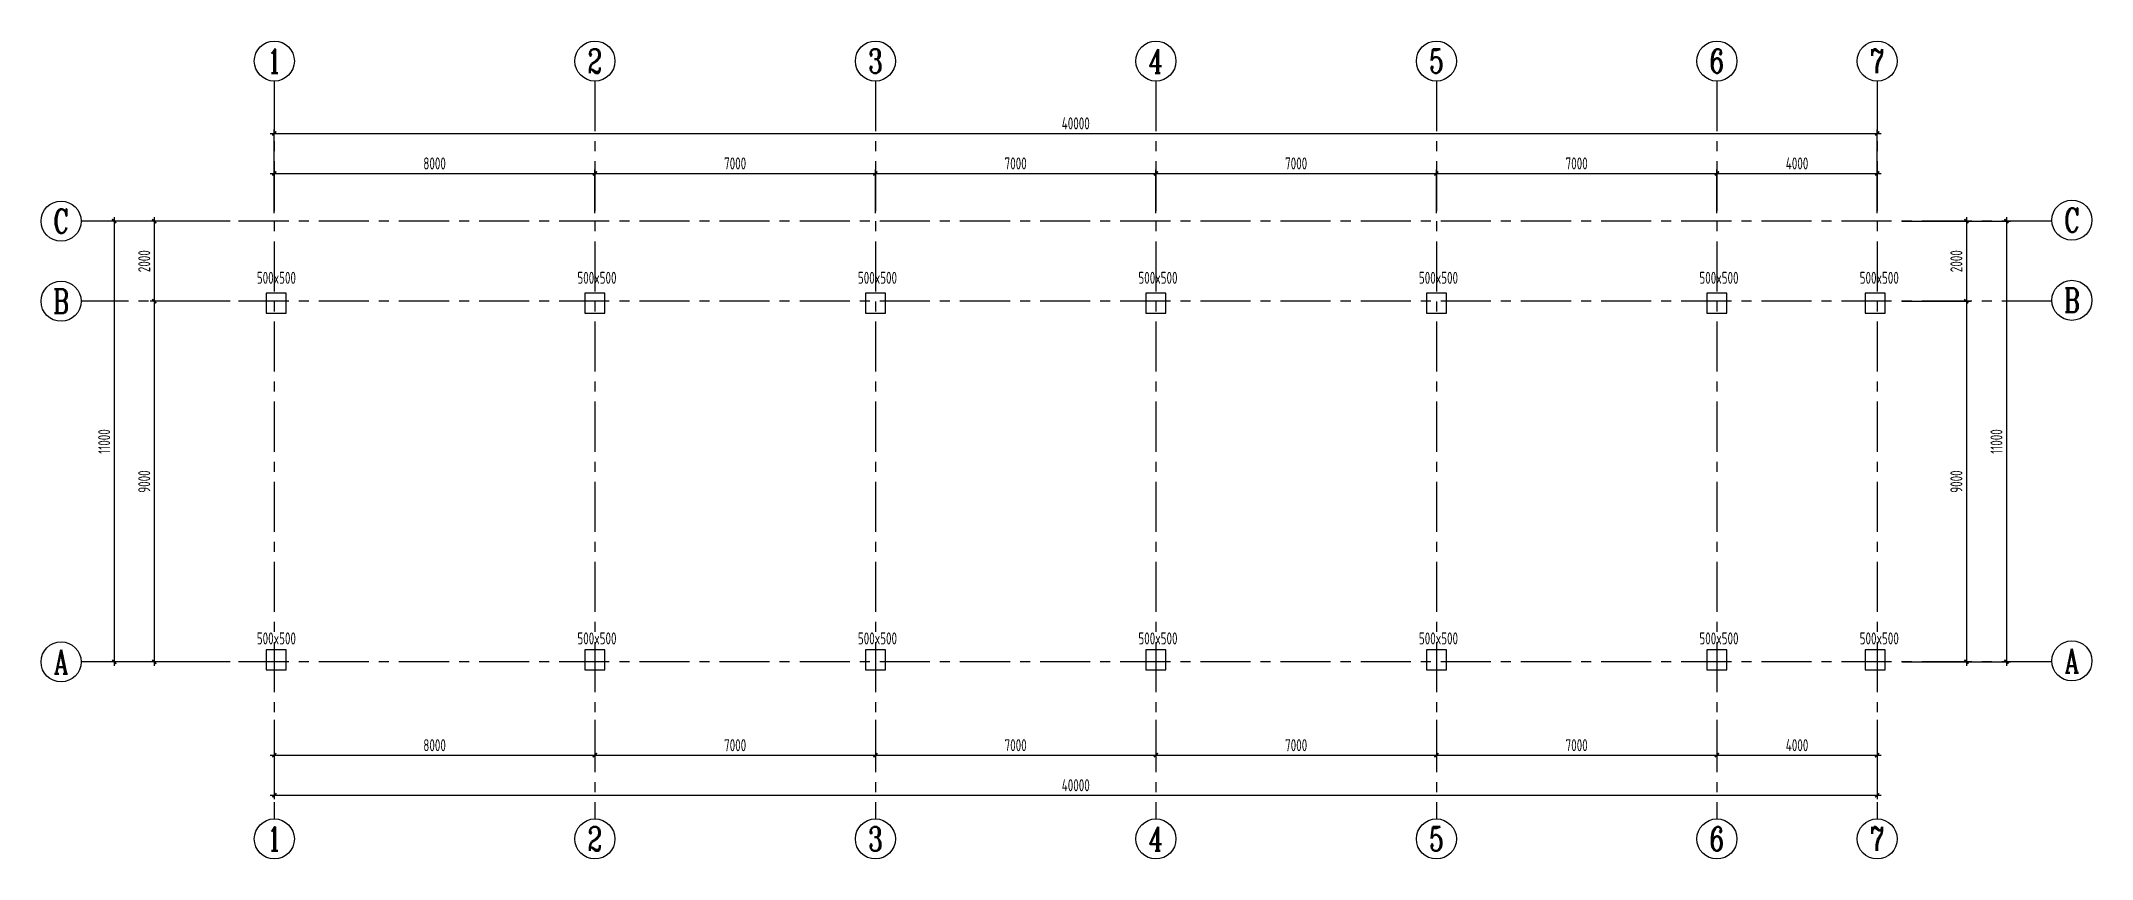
# Model space of a CAD drawing. Header units: millimetres. Extents: x -98527 to -47345, y 52440 to 72856.
import ezdxf
from ezdxf.enums import TextEntityAlignment as Align

# ---------------------------------------------------------------- set-up
doc = ezdxf.new("R2010")
doc.units = ezdxf.units.MM
doc.header["$LTSCALE"] = 1000
doc.header["$MEASUREMENT"] = 0
doc.linetypes.add('CENTER', pattern=[2, 1.25, -0.25, 0.25, -0.25])
doc.layers.get('0').update_dxf_attribs({"linetype": 'CONTINUOUS'})
doc.layers.get('Defpoints').update_dxf_attribs({"linetype": 'CONTINUOUS'})
for name, color, linetype in [('AXIS', 253, 'CENTER'), ('AXIS_NUM', 7, 'CONTINUOUS'), ('COLUMN', 4, 'CONTINUOUS'), ('COLUMN_TEXT', 6, 'CONTINUOUS'), ('DIM', 3, 'CONTINUOUS')]:
    doc.layers.add(name, color=color, linetype=linetype)
doc.styles.add('TSSD_Axis', font='complex.shx', dxfattribs={"width": 0.7, "bigfont": 'hztxt.shx'})
doc.styles.add('TSSD_Dimension', font='tssdeng.shx', dxfattribs={"width": 0.7, "bigfont": 'hztxt.shx'})
doc.styles.add('TSSD_Label', font='tssdeng.shx', dxfattribs={"width": 0.7, "bigfont": 'hztxt.shx'})
doc.dimstyles.new('TSSD_100_100', dxfattribs={"dimtxt": 300, "dimasz": 100, "dimexe": 100, "dimexo": 200, "dimgap": 100, "dimtad": 1, "dimdec": 0, "dimzin": 0, "dimdsep": 46, "dimtxsty": 'TSSD_Dimension', "dimblk": 'ARCHTICK', "dimblk1": 'ARCHTICK', "dimblk2": 'ARCHTICK', "dimcen": 0, "dimdle": 100, "dimclrt": 7, "dimadec": 0, "dimazin": 0, "dimtfac": 1, "dimtdec": 0, "dimtix": 1, "dimtmove": 2, "dimatfit": 3, "dimfxl": 0, "dimtolj": 1, "dimtzin": 0, "dimarcsym": 0})

# ---------------------------------------------------------------- blocks, each defined once
blk = doc.blocks.new('ts_axno')
at = {"color": 0, "linetype": 'ByBlock', "lineweight": -2}
blk.add_circle((0, 0), 0.5, dxfattribs=at)
at = {"color": 0, "linetype": 'ByBlock', "lineweight": -2, "style": 'TSSD_Axis', "width": 0.7}
blk.add_attdef('A', text='', height=0.6, dxfattribs=at).set_placement((0, 0), align=Align.MIDDLE_CENTER)
blk = doc.blocks.new('_ArchTick')
at = {"color": 0, "linetype": 'ByBlock', "const_width": 0.4}
blk.add_lwpolyline([(-0.5, -0.5), (0.5, 0.5)], dxfattribs=at)
blk = doc.blocks.new('*D2')
at = {"layer": 'Defpoints', "color": 0, "transparency": 16777216}
for p in [(-92705, 55114), (-52705, 55114), (-52705, 54030)]:
    blk.add_point(p, dxfattribs=at)
at = {"layer": 'DIM', "color": 0, "lineweight": -2, "transparency": 16777216}
for p, q in [((-92705, 54914), (-92705, 53930)), ((-52705, 54914), (-52705, 53930)), ((-92805, 54030), (-52605, 54030))]:
    blk.add_line(p, q, dxfattribs=at)
at = {"layer": 'DIM', "color": 0, "lineweight": -2, "transparency": 16777216, "xscale": 100, "yscale": 100, "zscale": 100, "rotation": 180}
blk.add_blockref('_ArchTick', (-92705, 54030), dxfattribs=at)
at = {"layer": 'DIM', "color": 0, "lineweight": -2, "transparency": 16777216, "xscale": 100, "yscale": 100, "zscale": 100}
blk.add_blockref('_ArchTick', (-52705, 54030), dxfattribs=at)
at = {"layer": 'DIM', "color": 7, "transparency": 16777216, "insert": (-72705, 54280), "char_height": 300, "attachment_point": 5, "style": 'TSSD_Dimension'}
blk.add_mtext('\\A1;40000', dxfattribs=at)
blk = doc.blocks.new('*D3')
at = {"layer": 'Defpoints', "color": 0, "transparency": 16777216}
for p in [(-92705, 56114), (-84705, 56114), (-84705, 55030)]:
    blk.add_point(p, dxfattribs=at)
at = {"layer": 'DIM', "color": 0, "lineweight": -2, "transparency": 16777216}
for p, q in [((-92705, 55914), (-92705, 54930)), ((-84705, 55914), (-84705, 54930)), ((-92805, 55030), (-84605, 55030))]:
    blk.add_line(p, q, dxfattribs=at)
at = {"layer": 'DIM', "color": 0, "lineweight": -2, "transparency": 16777216, "xscale": 100, "yscale": 100, "zscale": 100, "rotation": 180}
blk.add_blockref('_ArchTick', (-92705, 55030), dxfattribs=at)
at = {"layer": 'DIM', "color": 0, "lineweight": -2, "transparency": 16777216, "xscale": 100, "yscale": 100, "zscale": 100}
blk.add_blockref('_ArchTick', (-84705, 55030), dxfattribs=at)
at = {"layer": 'DIM', "color": 7, "transparency": 16777216, "insert": (-88705, 55280), "char_height": 300, "attachment_point": 5, "style": 'TSSD_Dimension'}
blk.add_mtext('\\A1;8000', dxfattribs=at)
blk = doc.blocks.new('*D4')
at = {"layer": 'Defpoints', "color": 0, "transparency": 16777216}
for p in [(-84705, 56114), (-77705, 56114), (-77705, 55030)]:
    blk.add_point(p, dxfattribs=at)
at = {"layer": 'DIM', "color": 0, "lineweight": -2, "transparency": 16777216}
for p, q in [((-84705, 55914), (-84705, 54930)), ((-77705, 55914), (-77705, 54930)), ((-84805, 55030), (-77605, 55030))]:
    blk.add_line(p, q, dxfattribs=at)
at = {"layer": 'DIM', "color": 0, "lineweight": -2, "transparency": 16777216, "xscale": 100, "yscale": 100, "zscale": 100, "rotation": 180}
blk.add_blockref('_ArchTick', (-84705, 55030), dxfattribs=at)
at = {"layer": 'DIM', "color": 0, "lineweight": -2, "transparency": 16777216, "xscale": 100, "yscale": 100, "zscale": 100}
blk.add_blockref('_ArchTick', (-77705, 55030), dxfattribs=at)
at = {"layer": 'DIM', "color": 7, "transparency": 16777216, "insert": (-81205, 55280), "char_height": 300, "attachment_point": 5, "style": 'TSSD_Dimension'}
blk.add_mtext('\\A1;7000', dxfattribs=at)
blk = doc.blocks.new('*D5')
at = {"layer": 'Defpoints', "color": 0, "transparency": 16777216}
for p in [(-77705, 56114), (-70705, 56114), (-70705, 55030)]:
    blk.add_point(p, dxfattribs=at)
at = {"layer": 'DIM', "color": 0, "lineweight": -2, "transparency": 16777216}
for p, q in [((-77705, 55914), (-77705, 54930)), ((-70705, 55914), (-70705, 54930)), ((-77805, 55030), (-70605, 55030))]:
    blk.add_line(p, q, dxfattribs=at)
at = {"layer": 'DIM', "color": 0, "lineweight": -2, "transparency": 16777216, "xscale": 100, "yscale": 100, "zscale": 100, "rotation": 180}
blk.add_blockref('_ArchTick', (-77705, 55030), dxfattribs=at)
at = {"layer": 'DIM', "color": 0, "lineweight": -2, "transparency": 16777216, "xscale": 100, "yscale": 100, "zscale": 100}
blk.add_blockref('_ArchTick', (-70705, 55030), dxfattribs=at)
at = {"layer": 'DIM', "color": 7, "transparency": 16777216, "insert": (-74205, 55280), "char_height": 300, "attachment_point": 5, "style": 'TSSD_Dimension'}
blk.add_mtext('\\A1;7000', dxfattribs=at)
blk = doc.blocks.new('*D6')
at = {"layer": 'Defpoints', "color": 0, "transparency": 16777216}
for p in [(-70705, 56114), (-63705, 56114), (-63705, 55030)]:
    blk.add_point(p, dxfattribs=at)
at = {"layer": 'DIM', "color": 0, "lineweight": -2, "transparency": 16777216}
for p, q in [((-70705, 55914), (-70705, 54930)), ((-63705, 55914), (-63705, 54930)), ((-70805, 55030), (-63605, 55030))]:
    blk.add_line(p, q, dxfattribs=at)
at = {"layer": 'DIM', "color": 0, "lineweight": -2, "transparency": 16777216, "xscale": 100, "yscale": 100, "zscale": 100, "rotation": 180}
blk.add_blockref('_ArchTick', (-70705, 55030), dxfattribs=at)
at = {"layer": 'DIM', "color": 0, "lineweight": -2, "transparency": 16777216, "xscale": 100, "yscale": 100, "zscale": 100}
blk.add_blockref('_ArchTick', (-63705, 55030), dxfattribs=at)
at = {"layer": 'DIM', "color": 7, "transparency": 16777216, "insert": (-67205, 55280), "char_height": 300, "attachment_point": 5, "style": 'TSSD_Dimension'}
blk.add_mtext('\\A1;7000', dxfattribs=at)
blk = doc.blocks.new('*D7')
at = {"layer": 'Defpoints', "color": 0, "transparency": 16777216}
for p in [(-63705, 56114), (-56705, 56114), (-56705, 55030)]:
    blk.add_point(p, dxfattribs=at)
at = {"layer": 'DIM', "color": 0, "lineweight": -2, "transparency": 16777216}
for p, q in [((-63705, 55914), (-63705, 54930)), ((-56705, 55914), (-56705, 54930)), ((-63805, 55030), (-56605, 55030))]:
    blk.add_line(p, q, dxfattribs=at)
at = {"layer": 'DIM', "color": 0, "lineweight": -2, "transparency": 16777216, "xscale": 100, "yscale": 100, "zscale": 100, "rotation": 180}
blk.add_blockref('_ArchTick', (-63705, 55030), dxfattribs=at)
at = {"layer": 'DIM', "color": 0, "lineweight": -2, "transparency": 16777216, "xscale": 100, "yscale": 100, "zscale": 100}
blk.add_blockref('_ArchTick', (-56705, 55030), dxfattribs=at)
at = {"layer": 'DIM', "color": 7, "transparency": 16777216, "insert": (-60205, 55280), "char_height": 300, "attachment_point": 5, "style": 'TSSD_Dimension'}
blk.add_mtext('\\A1;7000', dxfattribs=at)
blk = doc.blocks.new('*D8')
at = {"layer": 'Defpoints', "color": 0, "transparency": 16777216}
for p in [(-56705, 56114), (-52705, 56114), (-52705, 55030)]:
    blk.add_point(p, dxfattribs=at)
at = {"layer": 'DIM', "color": 0, "lineweight": -2, "transparency": 16777216}
for p, q in [((-56705, 55914), (-56705, 54930)), ((-52705, 55914), (-52705, 54930)), ((-56805, 55030), (-52605, 55030))]:
    blk.add_line(p, q, dxfattribs=at)
at = {"layer": 'DIM', "color": 0, "lineweight": -2, "transparency": 16777216, "xscale": 100, "yscale": 100, "zscale": 100, "rotation": 180}
blk.add_blockref('_ArchTick', (-56705, 55030), dxfattribs=at)
at = {"layer": 'DIM', "color": 0, "lineweight": -2, "transparency": 16777216, "xscale": 100, "yscale": 100, "zscale": 100}
blk.add_blockref('_ArchTick', (-52705, 55030), dxfattribs=at)
at = {"layer": 'DIM', "color": 7, "transparency": 16777216, "insert": (-54705, 55280), "char_height": 300, "attachment_point": 5, "style": 'TSSD_Dimension'}
blk.add_mtext('\\A1;4000', dxfattribs=at)
blk = doc.blocks.new('*D9')
at = {"layer": 'Defpoints', "color": 0, "transparency": 16777216}
for p in [(-52705, 70550), (-92705, 69360), (-52705, 69360)]:
    blk.add_point(p, dxfattribs=at)
at = {"layer": 'DIM', "color": 0, "lineweight": -2, "transparency": 16777216}
for p, q in [((-92705, 69560), (-92705, 70650)), ((-52705, 69560), (-52705, 70650)), ((-92805, 70550), (-52605, 70550))]:
    blk.add_line(p, q, dxfattribs=at)
at = {"layer": 'DIM', "color": 0, "lineweight": -2, "transparency": 16777216, "xscale": 100, "yscale": 100, "zscale": 100, "rotation": 180}
blk.add_blockref('_ArchTick', (-92705, 70550), dxfattribs=at)
at = {"layer": 'DIM', "color": 0, "lineweight": -2, "transparency": 16777216, "xscale": 100, "yscale": 100, "zscale": 100}
blk.add_blockref('_ArchTick', (-52705, 70550), dxfattribs=at)
at = {"layer": 'DIM', "color": 7, "transparency": 16777216, "insert": (-72705, 70800), "char_height": 300, "attachment_point": 5, "style": 'TSSD_Dimension'}
blk.add_mtext('\\A1;40000', dxfattribs=at)
blk = doc.blocks.new('*D10')
at = {"layer": 'Defpoints', "color": 0, "transparency": 16777216}
for p in [(-84705, 69550), (-92705, 68360), (-84705, 68360)]:
    blk.add_point(p, dxfattribs=at)
at = {"layer": 'DIM', "color": 0, "lineweight": -2, "transparency": 16777216}
for p, q in [((-92705, 68560), (-92705, 69650)), ((-84705, 68560), (-84705, 69650)), ((-92805, 69550), (-84605, 69550))]:
    blk.add_line(p, q, dxfattribs=at)
at = {"layer": 'DIM', "color": 0, "lineweight": -2, "transparency": 16777216, "xscale": 100, "yscale": 100, "zscale": 100, "rotation": 180}
blk.add_blockref('_ArchTick', (-92705, 69550), dxfattribs=at)
at = {"layer": 'DIM', "color": 0, "lineweight": -2, "transparency": 16777216, "xscale": 100, "yscale": 100, "zscale": 100}
blk.add_blockref('_ArchTick', (-84705, 69550), dxfattribs=at)
at = {"layer": 'DIM', "color": 7, "transparency": 16777216, "insert": (-88705, 69800), "char_height": 300, "attachment_point": 5, "style": 'TSSD_Dimension'}
blk.add_mtext('\\A1;8000', dxfattribs=at)
blk = doc.blocks.new('*D11')
at = {"layer": 'Defpoints', "color": 0, "transparency": 16777216}
for p in [(-77705, 69550), (-84705, 68360), (-77705, 68360)]:
    blk.add_point(p, dxfattribs=at)
at = {"layer": 'DIM', "color": 0, "lineweight": -2, "transparency": 16777216}
for p, q in [((-84705, 68560), (-84705, 69650)), ((-77705, 68560), (-77705, 69650)), ((-84805, 69550), (-77605, 69550))]:
    blk.add_line(p, q, dxfattribs=at)
at = {"layer": 'DIM', "color": 0, "lineweight": -2, "transparency": 16777216, "xscale": 100, "yscale": 100, "zscale": 100, "rotation": 180}
blk.add_blockref('_ArchTick', (-84705, 69550), dxfattribs=at)
at = {"layer": 'DIM', "color": 0, "lineweight": -2, "transparency": 16777216, "xscale": 100, "yscale": 100, "zscale": 100}
blk.add_blockref('_ArchTick', (-77705, 69550), dxfattribs=at)
at = {"layer": 'DIM', "color": 7, "transparency": 16777216, "insert": (-81205, 69800), "char_height": 300, "attachment_point": 5, "style": 'TSSD_Dimension'}
blk.add_mtext('\\A1;7000', dxfattribs=at)
blk = doc.blocks.new('*D12')
at = {"layer": 'Defpoints', "color": 0, "transparency": 16777216}
for p in [(-70705, 69550), (-77705, 68360), (-70705, 68360)]:
    blk.add_point(p, dxfattribs=at)
at = {"layer": 'DIM', "color": 0, "lineweight": -2, "transparency": 16777216}
for p, q in [((-77705, 68560), (-77705, 69650)), ((-70705, 68560), (-70705, 69650)), ((-77805, 69550), (-70605, 69550))]:
    blk.add_line(p, q, dxfattribs=at)
at = {"layer": 'DIM', "color": 0, "lineweight": -2, "transparency": 16777216, "xscale": 100, "yscale": 100, "zscale": 100, "rotation": 180}
blk.add_blockref('_ArchTick', (-77705, 69550), dxfattribs=at)
at = {"layer": 'DIM', "color": 0, "lineweight": -2, "transparency": 16777216, "xscale": 100, "yscale": 100, "zscale": 100}
blk.add_blockref('_ArchTick', (-70705, 69550), dxfattribs=at)
at = {"layer": 'DIM', "color": 7, "transparency": 16777216, "insert": (-74205, 69800), "char_height": 300, "attachment_point": 5, "style": 'TSSD_Dimension'}
blk.add_mtext('\\A1;7000', dxfattribs=at)
blk = doc.blocks.new('*D13')
at = {"layer": 'Defpoints', "color": 0, "transparency": 16777216}
for p in [(-63705, 69550), (-70705, 68360), (-63705, 68360)]:
    blk.add_point(p, dxfattribs=at)
at = {"layer": 'DIM', "color": 0, "lineweight": -2, "transparency": 16777216}
for p, q in [((-70705, 68560), (-70705, 69650)), ((-63705, 68560), (-63705, 69650)), ((-70805, 69550), (-63605, 69550))]:
    blk.add_line(p, q, dxfattribs=at)
at = {"layer": 'DIM', "color": 0, "lineweight": -2, "transparency": 16777216, "xscale": 100, "yscale": 100, "zscale": 100, "rotation": 180}
blk.add_blockref('_ArchTick', (-70705, 69550), dxfattribs=at)
at = {"layer": 'DIM', "color": 0, "lineweight": -2, "transparency": 16777216, "xscale": 100, "yscale": 100, "zscale": 100}
blk.add_blockref('_ArchTick', (-63705, 69550), dxfattribs=at)
at = {"layer": 'DIM', "color": 7, "transparency": 16777216, "insert": (-67205, 69800), "char_height": 300, "attachment_point": 5, "style": 'TSSD_Dimension'}
blk.add_mtext('\\A1;7000', dxfattribs=at)
blk = doc.blocks.new('*D14')
at = {"layer": 'Defpoints', "color": 0, "transparency": 16777216}
for p in [(-56705, 69550), (-63705, 68360), (-56705, 68360)]:
    blk.add_point(p, dxfattribs=at)
at = {"layer": 'DIM', "color": 0, "lineweight": -2, "transparency": 16777216}
for p, q in [((-63705, 68560), (-63705, 69650)), ((-56705, 68560), (-56705, 69650)), ((-63805, 69550), (-56605, 69550))]:
    blk.add_line(p, q, dxfattribs=at)
at = {"layer": 'DIM', "color": 0, "lineweight": -2, "transparency": 16777216, "xscale": 100, "yscale": 100, "zscale": 100, "rotation": 180}
blk.add_blockref('_ArchTick', (-63705, 69550), dxfattribs=at)
at = {"layer": 'DIM', "color": 0, "lineweight": -2, "transparency": 16777216, "xscale": 100, "yscale": 100, "zscale": 100}
blk.add_blockref('_ArchTick', (-56705, 69550), dxfattribs=at)
at = {"layer": 'DIM', "color": 7, "transparency": 16777216, "insert": (-60205, 69800), "char_height": 300, "attachment_point": 5, "style": 'TSSD_Dimension'}
blk.add_mtext('\\A1;7000', dxfattribs=at)
blk = doc.blocks.new('*D15')
at = {"layer": 'Defpoints', "color": 0, "transparency": 16777216}
for p in [(-52705, 69550), (-56705, 68360), (-52705, 68360)]:
    blk.add_point(p, dxfattribs=at)
at = {"layer": 'DIM', "color": 0, "lineweight": -2, "transparency": 16777216}
for p, q in [((-56705, 68560), (-56705, 69650)), ((-52705, 68560), (-52705, 69650)), ((-56805, 69550), (-52605, 69550))]:
    blk.add_line(p, q, dxfattribs=at)
at = {"layer": 'DIM', "color": 0, "lineweight": -2, "transparency": 16777216, "xscale": 100, "yscale": 100, "zscale": 100, "rotation": 180}
blk.add_blockref('_ArchTick', (-56705, 69550), dxfattribs=at)
at = {"layer": 'DIM', "color": 0, "lineweight": -2, "transparency": 16777216, "xscale": 100, "yscale": 100, "zscale": 100}
blk.add_blockref('_ArchTick', (-52705, 69550), dxfattribs=at)
at = {"layer": 'DIM', "color": 7, "transparency": 16777216, "insert": (-54705, 69800), "char_height": 300, "attachment_point": 5, "style": 'TSSD_Dimension'}
blk.add_mtext('\\A1;4000', dxfattribs=at)
blk = doc.blocks.new('*D16')
at = {"layer": 'Defpoints', "color": 0, "transparency": 16777216}
for p in [(-51174, 68360), (-51174, 57360), (-49479, 57360)]:
    blk.add_point(p, dxfattribs=at)
at = {"layer": 'DIM', "color": 0, "lineweight": -2, "transparency": 16777216}
for p, q in [((-50974, 68360), (-49379, 68360)), ((-49479, 68460), (-49479, 57260)), ((-50974, 57360), (-49379, 57360))]:
    blk.add_line(p, q, dxfattribs=at)
at = {"layer": 'DIM', "color": 0, "lineweight": -2, "transparency": 16777216, "xscale": 100, "yscale": 100, "zscale": 100}
for p, rotation in [((-49479, 68360), 90), ((-49479, 57360), 270)]:
    blk.add_blockref('_ArchTick', p, dxfattribs=dict(at, rotation=rotation))
at = {"layer": 'DIM', "color": 7, "transparency": 16777216, "insert": (-49729, 62860), "char_height": 300, "attachment_point": 5, "rotation": 90, "style": 'TSSD_Dimension'}
blk.add_mtext('\\A1;11000', dxfattribs=at)
blk = doc.blocks.new('*D17')
at = {"layer": 'Defpoints', "color": 0, "transparency": 16777216}
for p in [(-52279, 68360), (-52279, 66360), (-50479, 66360)]:
    blk.add_point(p, dxfattribs=at)
at = {"layer": 'DIM', "color": 0, "lineweight": -2, "transparency": 16777216}
for p, q in [((-52079, 68360), (-50379, 68360)), ((-50479, 68460), (-50479, 66260)), ((-52079, 66360), (-50379, 66360))]:
    blk.add_line(p, q, dxfattribs=at)
at = {"layer": 'DIM', "color": 0, "lineweight": -2, "transparency": 16777216, "xscale": 100, "yscale": 100, "zscale": 100}
for p, rotation in [((-50479, 68360), 90), ((-50479, 66360), 270)]:
    blk.add_blockref('_ArchTick', p, dxfattribs=dict(at, rotation=rotation))
at = {"layer": 'DIM', "color": 7, "transparency": 16777216, "insert": (-50729, 67360), "char_height": 300, "attachment_point": 5, "rotation": 90, "style": 'TSSD_Dimension'}
blk.add_mtext('\\A1;2000', dxfattribs=at)
blk = doc.blocks.new('*D18')
at = {"layer": 'Defpoints', "color": 0, "transparency": 16777216}
for p in [(-52279, 66360), (-52279, 57360), (-50479, 57360)]:
    blk.add_point(p, dxfattribs=at)
at = {"layer": 'DIM', "color": 0, "lineweight": -2, "transparency": 16777216}
for p, q in [((-52079, 66360), (-50379, 66360)), ((-50479, 66460), (-50479, 57260)), ((-52079, 57360), (-50379, 57360))]:
    blk.add_line(p, q, dxfattribs=at)
at = {"layer": 'DIM', "color": 0, "lineweight": -2, "transparency": 16777216, "xscale": 100, "yscale": 100, "zscale": 100}
for p, rotation in [((-50479, 66360), 90), ((-50479, 57360), 270)]:
    blk.add_blockref('_ArchTick', p, dxfattribs=dict(at, rotation=rotation))
at = {"layer": 'DIM', "color": 7, "transparency": 16777216, "insert": (-50729, 61860), "char_height": 300, "attachment_point": 5, "rotation": 90, "style": 'TSSD_Dimension'}
blk.add_mtext('\\A1;9000', dxfattribs=at)
blk = doc.blocks.new('*D19')
at = {"layer": 'Defpoints', "color": 0, "transparency": 16777216}
for p in [(-94604, 68360), (-96701, 57360), (-94604, 57360)]:
    blk.add_point(p, dxfattribs=at)
at = {"layer": 'DIM', "color": 0, "lineweight": -2, "transparency": 16777216}
for p, q in [((-94804, 68360), (-96801, 68360)), ((-96701, 68460), (-96701, 57260)), ((-94804, 57360), (-96801, 57360))]:
    blk.add_line(p, q, dxfattribs=at)
at = {"layer": 'DIM', "color": 0, "lineweight": -2, "transparency": 16777216, "xscale": 100, "yscale": 100, "zscale": 100}
for p, rotation in [((-96701, 68360), 90), ((-96701, 57360), 270)]:
    blk.add_blockref('_ArchTick', p, dxfattribs=dict(at, rotation=rotation))
at = {"layer": 'DIM', "color": 7, "transparency": 16777216, "insert": (-96951, 62860), "char_height": 300, "attachment_point": 5, "rotation": 90, "style": 'TSSD_Dimension'}
blk.add_mtext('\\A1;11000', dxfattribs=at)
blk = doc.blocks.new('*D20')
at = {"layer": 'Defpoints', "color": 0, "transparency": 16777216}
for p in [(-93604, 68360), (-95701, 66360), (-93604, 66360)]:
    blk.add_point(p, dxfattribs=at)
at = {"layer": 'DIM', "color": 0, "lineweight": -2, "transparency": 16777216}
for p, q in [((-93804, 68360), (-95801, 68360)), ((-95701, 68460), (-95701, 66260)), ((-93804, 66360), (-95801, 66360))]:
    blk.add_line(p, q, dxfattribs=at)
at = {"layer": 'DIM', "color": 0, "lineweight": -2, "transparency": 16777216, "xscale": 100, "yscale": 100, "zscale": 100}
for p, rotation in [((-95701, 68360), 90), ((-95701, 66360), 270)]:
    blk.add_blockref('_ArchTick', p, dxfattribs=dict(at, rotation=rotation))
at = {"layer": 'DIM', "color": 7, "transparency": 16777216, "insert": (-95951, 67360), "char_height": 300, "attachment_point": 5, "rotation": 90, "style": 'TSSD_Dimension'}
blk.add_mtext('\\A1;2000', dxfattribs=at)
blk = doc.blocks.new('*D21')
at = {"layer": 'Defpoints', "color": 0, "transparency": 16777216}
for p in [(-93604, 66360), (-95701, 57360), (-93604, 57360)]:
    blk.add_point(p, dxfattribs=at)
at = {"layer": 'DIM', "color": 0, "lineweight": -2, "transparency": 16777216}
for p, q in [((-93804, 66360), (-95801, 66360)), ((-95701, 66460), (-95701, 57260)), ((-93804, 57360), (-95801, 57360))]:
    blk.add_line(p, q, dxfattribs=at)
at = {"layer": 'DIM', "color": 0, "lineweight": -2, "transparency": 16777216, "xscale": 100, "yscale": 100, "zscale": 100}
for p, rotation in [((-95701, 66360), 90), ((-95701, 57360), 270)]:
    blk.add_blockref('_ArchTick', p, dxfattribs=dict(at, rotation=rotation))
at = {"layer": 'DIM', "color": 7, "transparency": 16777216, "insert": (-95951, 61860), "char_height": 300, "attachment_point": 5, "rotation": 90, "style": 'TSSD_Dimension'}
blk.add_mtext('\\A1;9000', dxfattribs=at)
blk = doc.blocks.new('_FZHK')
blk.add_lwpolyline([(-0.5, -0.5), (0.5, -0.5), (0.5, 0.5), (-0.5, 0.5)], close=True)

msp = doc.modelspace()

# ---------------------------------------------------------------- linework, layer by layer
at = {"layer": 'AXIS'}
for p, q in [((-92705.1, 71855.6), (-92705.1, 53439.9)), ((-84705.1, 71855.6), (-84705.1, 53439.9)), ((-77705.1, 71855.6), (-77705.1, 53439.9)), ((-70705.1, 71855.6), (-70705.1, 53439.9)), ((-63705.1, 71855.6), (-63705.1, 53439.9)), ((-56705.1, 71855.6), (-56705.1, 53439.9)), ((-52705.1, 71855.6), (-52705.1, 53439.9)), ((-48344.4, 68359.7), (-97526.6, 68359.7)), ((-48344.4, 66359.7), (-97526.6, 66359.7)), ((-48344.4, 57359.7), (-97526.6, 57359.7))]:
    msp.add_line(p, q, dxfattribs=at)

# ---------------------------------------------------------------- block references
at = {"layer": 'AXIS_NUM'}
ref = msp.add_blockref('ts_axno', (-92705.1, 72355.6), dxfattribs=dict(at, xscale=1000, yscale=1000, zscale=1000))
ref.add_attrib('1', '1', dxfattribs={"height": 600, "style": 'TSSD_Axis', "width": 0.7}).set_placement((-92705.1, 72355.6), align=Align.MIDDLE_CENTER)
ref = msp.add_blockref('ts_axno', (-84705.1, 72355.6), dxfattribs=dict(at, xscale=1000, yscale=1000, zscale=1000))
ref.add_attrib('1', '2', dxfattribs={"height": 600, "style": 'TSSD_Axis', "width": 0.7}).set_placement((-84705.1, 72355.6), align=Align.MIDDLE_CENTER)
ref = msp.add_blockref('ts_axno', (-77705.1, 72355.6), dxfattribs=dict(at, xscale=1000, yscale=1000, zscale=1000))
ref.add_attrib('1', '3', dxfattribs={"height": 600, "style": 'TSSD_Axis', "width": 0.7}).set_placement((-77705.1, 72355.6), align=Align.MIDDLE_CENTER)
ref = msp.add_blockref('ts_axno', (-70705.1, 72355.6), dxfattribs=dict(at, xscale=1000, yscale=1000, zscale=1000))
ref.add_attrib('1', '4', dxfattribs={"height": 600, "style": 'TSSD_Axis', "width": 0.7}).set_placement((-70705.1, 72355.6), align=Align.MIDDLE_CENTER)
ref = msp.add_blockref('ts_axno', (-63705.1, 72355.6), dxfattribs=dict(at, xscale=1000, yscale=1000, zscale=1000))
ref.add_attrib('1', '5', dxfattribs={"height": 600, "style": 'TSSD_Axis', "width": 0.7}).set_placement((-63705.1, 72355.6), align=Align.MIDDLE_CENTER)
ref = msp.add_blockref('ts_axno', (-56705.1, 72355.6), dxfattribs=dict(at, xscale=1000, yscale=1000, zscale=1000))
ref.add_attrib('1', '6', dxfattribs={"height": 600, "style": 'TSSD_Axis', "width": 0.7}).set_placement((-56705.1, 72355.6), align=Align.MIDDLE_CENTER)
ref = msp.add_blockref('ts_axno', (-52705.1, 72355.6), dxfattribs=dict(at, xscale=1000, yscale=1000, zscale=1000))
ref.add_attrib('1', '7', dxfattribs={"height": 600, "style": 'TSSD_Axis', "width": 0.7}).set_placement((-52705.1, 72355.6), align=Align.MIDDLE_CENTER)
ref = msp.add_blockref('ts_axno', (-98026.6, 68359.7), dxfattribs=dict(at, xscale=1000, yscale=1000, zscale=1000))
ref.add_attrib('1', 'C', dxfattribs={"height": 600, "style": 'TSSD_Axis', "width": 0.7}).set_placement((-98026.6, 68359.7), align=Align.MIDDLE_CENTER)
ref = msp.add_blockref('ts_axno', (-47845, 68383.9), dxfattribs=dict(at, xscale=1000, yscale=1000, zscale=1000))
ref.add_attrib('1', 'C', dxfattribs={"height": 600, "style": 'TSSD_Axis', "width": 0.7}).set_placement((-47845, 68383.9), align=Align.MIDDLE_CENTER)
ref = msp.add_blockref('ts_axno', (-98026.6, 66359.7), dxfattribs=dict(at, xscale=1000, yscale=1000, zscale=1000))
ref.add_attrib('1', 'B', dxfattribs={"height": 600, "style": 'TSSD_Axis', "width": 0.7}).set_placement((-98026.6, 66359.7), align=Align.MIDDLE_CENTER)
ref = msp.add_blockref('ts_axno', (-47845, 66383.9), dxfattribs=dict(at, xscale=1000, yscale=1000, zscale=1000))
ref.add_attrib('1', 'B', dxfattribs={"height": 600, "style": 'TSSD_Axis', "width": 0.7}).set_placement((-47845, 66383.9), align=Align.MIDDLE_CENTER)
ref = msp.add_blockref('ts_axno', (-98026.6, 57359.7), dxfattribs=dict(at, xscale=1000, yscale=1000, zscale=1000))
ref.add_attrib('1', 'A', dxfattribs={"height": 600, "style": 'TSSD_Axis', "width": 0.7}).set_placement((-98026.6, 57359.7), align=Align.MIDDLE_CENTER)
ref = msp.add_blockref('ts_axno', (-47845, 57383.9), dxfattribs=dict(at, xscale=1000, yscale=1000, zscale=1000))
ref.add_attrib('1', 'A', dxfattribs={"height": 600, "style": 'TSSD_Axis', "width": 0.7}).set_placement((-47845, 57383.9), align=Align.MIDDLE_CENTER)
ref = msp.add_blockref('ts_axno', (-92705.1, 52939.9), dxfattribs=dict(at, xscale=1000, yscale=1000, zscale=1000))
ref.add_attrib('1', '1', dxfattribs={"height": 600, "style": 'TSSD_Axis', "width": 0.7}).set_placement((-92705.1, 52939.9), align=Align.MIDDLE_CENTER)
ref = msp.add_blockref('ts_axno', (-84705.1, 52939.9), dxfattribs=dict(at, xscale=1000, yscale=1000, zscale=1000))
ref.add_attrib('1', '2', dxfattribs={"height": 600, "style": 'TSSD_Axis', "width": 0.7}).set_placement((-84705.1, 52939.9), align=Align.MIDDLE_CENTER)
ref = msp.add_blockref('ts_axno', (-77705.1, 52939.9), dxfattribs=dict(at, xscale=1000, yscale=1000, zscale=1000))
ref.add_attrib('1', '3', dxfattribs={"height": 600, "style": 'TSSD_Axis', "width": 0.7}).set_placement((-77705.1, 52939.9), align=Align.MIDDLE_CENTER)
ref = msp.add_blockref('ts_axno', (-70705.1, 52939.9), dxfattribs=dict(at, xscale=1000, yscale=1000, zscale=1000))
ref.add_attrib('1', '4', dxfattribs={"height": 600, "style": 'TSSD_Axis', "width": 0.7}).set_placement((-70705.1, 52939.9), align=Align.MIDDLE_CENTER)
ref = msp.add_blockref('ts_axno', (-63705.1, 52939.9), dxfattribs=dict(at, xscale=1000, yscale=1000, zscale=1000))
ref.add_attrib('1', '5', dxfattribs={"height": 600, "style": 'TSSD_Axis', "width": 0.7}).set_placement((-63705.1, 52939.9), align=Align.MIDDLE_CENTER)
ref = msp.add_blockref('ts_axno', (-56705.1, 52939.9), dxfattribs=dict(at, xscale=1000, yscale=1000, zscale=1000))
ref.add_attrib('1', '6', dxfattribs={"height": 600, "style": 'TSSD_Axis', "width": 0.7}).set_placement((-56705.1, 52939.9), align=Align.MIDDLE_CENTER)
ref = msp.add_blockref('ts_axno', (-52705.1, 52939.9), dxfattribs=dict(at, xscale=1000, yscale=1000, zscale=1000))
ref.add_attrib('1', '7', dxfattribs={"height": 600, "style": 'TSSD_Axis', "width": 0.7}).set_placement((-52705.1, 52939.9), align=Align.MIDDLE_CENTER)
at = {"layer": 'COLUMN', "xscale": 500, "yscale": 500, "zscale": 500}
for p in [(-92655.1, 66309.7), (-84705.1, 66309.7), (-77705.1, 66309.7), (-70705.1, 66309.7), (-63705.1, 66309.7), (-56705.1, 66309.7), (-52755.1, 66309.7), (-92655.1, 57409.7), (-84705.1, 57409.7), (-77705.1, 57409.7), (-70705.1, 57409.7), (-63705.1, 57409.7), (-56705.1, 57409.7), (-52755.1, 57409.7)]:
    msp.add_blockref('_FZHK', p, dxfattribs=at)

# ---------------------------------------------------------------- texts
at = {"layer": 'COLUMN_TEXT', "style": 'TSSD_Label', "width": 0.7}
for p in [(-92653.5, 66795.2), (-84653.5, 66795.2), (-77653.5, 66795.2), (-70653.5, 66795.2), (-63653.5, 66795.2), (-56653.5, 66795.2), (-52653.5, 66795.2), (-92653.5, 57795.2), (-84653.5, 57795.2), (-77653.5, 57795.2), (-70653.5, 57795.2), (-63653.5, 57795.2), (-56653.5, 57795.2), (-52653.5, 57795.2)]:
    msp.add_text('500x500', height=300, dxfattribs=at).set_placement(p, align=Align.CENTER)

# ---------------------------------------------------------------- dimensions: what is measured, and where the dimension line sits
at = {"layer": 'DIM'}
for base, p1, p2, picture, middle in [((-52705.1, 70549.6), (-92705.1, 69359.7), (-52705.1, 69359.7), '*D9', (-72705.1, 70799.6)), ((-84705.1, 69549.6), (-92705.1, 68359.7), (-84705.1, 68359.7), '*D10', (-88705.1, 69799.6)), ((-77705.1, 69549.6), (-84705.1, 68359.7), (-77705.1, 68359.7), '*D11', (-81205.1, 69799.6)), ((-70705.1, 69549.6), (-77705.1, 68359.7), (-70705.1, 68359.7), '*D12', (-74205.1, 69799.6)), ((-63705.1, 69549.6), (-70705.1, 68359.7), (-63705.1, 68359.7), '*D13', (-67205.1, 69799.6)), ((-56705.1, 69549.6), (-63705.1, 68359.7), (-56705.1, 68359.7), '*D14', (-60205.1, 69799.6)), ((-52705.1, 69549.6), (-56705.1, 68359.7), (-52705.1, 68359.7), '*D15', (-54705.1, 69799.6)), ((-84705.1, 55030.4), (-92705.1, 56113.8), (-84705.1, 56113.8), '*D3', (-88705.1, 55280.4)), ((-77705.1, 55030.4), (-84705.1, 56113.8), (-77705.1, 56113.8), '*D4', (-81205.1, 55280.4)), ((-70705.1, 55030.4), (-77705.1, 56113.8), (-70705.1, 56113.8), '*D5', (-74205.1, 55280.4)), ((-63705.1, 55030.4), (-70705.1, 56113.8), (-63705.1, 56113.8), '*D6', (-67205.1, 55280.4)), ((-56705.1, 55030.4), (-63705.1, 56113.8), (-56705.1, 56113.8), '*D7', (-60205.1, 55280.4)), ((-52705.1, 55030.4), (-56705.1, 56113.8), (-52705.1, 56113.8), '*D8', (-54705.1, 55280.4)), ((-52705.1, 54030.4), (-92705.1, 55113.8), (-52705.1, 55113.8), '*D2', (-72705.1, 54280.4))]:
    dim = msp.add_linear_dim(base=base, p1=p1, p2=p2, dimstyle='TSSD_100_100', dxfattribs=at)
    dim.commit()
    dim.dimension.update_dxf_attribs({"geometry": picture, "text_midpoint": middle})
for base, p1, p2, picture, middle in [((-96701.1, 57359.7), (-94603.9, 68359.7), (-94603.9, 57359.7), '*D19', (-96951.1, 62859.7)), ((-95701.1, 66359.7), (-93603.9, 68359.7), (-93603.9, 66359.7), '*D20', (-95951.1, 67359.7)), ((-50479.2, 66359.7), (-52278.5, 68359.7), (-52278.5, 66359.7), '*D17', (-50729.2, 67359.7)), ((-49479.2, 57359.7), (-51174.2, 68359.7), (-51174.2, 57359.7), '*D16', (-49729.2, 62859.7)), ((-95701.1, 57359.7), (-93603.9, 66359.7), (-93603.9, 57359.7), '*D21', (-95951.1, 61859.7)), ((-50479.2, 57359.7), (-52278.5, 66359.7), (-52278.5, 57359.7), '*D18', (-50729.2, 61859.7))]:
    dim = msp.add_linear_dim(base=base, p1=p1, p2=p2, angle=90, dimstyle='TSSD_100_100', dxfattribs=at)
    dim.commit()
    dim.dimension.update_dxf_attribs({"geometry": picture, "text_midpoint": middle})

doc.saveas('drawing.dxf')
